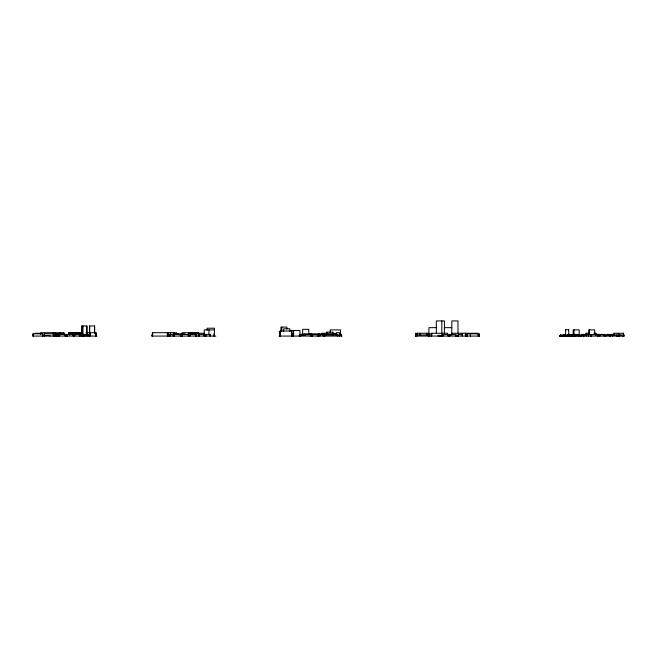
<?xml version="1.0" encoding="UTF-8"?>
<svg xmlns="http://www.w3.org/2000/svg" width="657" height="657" viewBox="0 0 657 657"><rect width="100%" height="100%" fill="white"/><g stroke="black" fill="none" stroke-linecap="round" stroke-linejoin="round"><path stroke-width="0.99" d="M81.969 335.062L81.969 325.979M436.322 327.662L428.922 327.662L428.922 336.072M444.403 327.662L451.794 327.662M565.546 329.715L568.79 329.715M214.469 329.904L204.187 329.904L204.187 336.072M289.441 330.463L299.937 330.463L299.962 336.072M279.233 331.588L280.432 331.588M82.141 332.705L68.492 332.705L68.492 334.388L65.733 334.388M86.059 332.705L96.234 332.705L96.242 336.072M198.529 332.705L182.071 332.705L182.071 334.388M35.199 333.271L40.709 333.271M168.184 333.271L167.88 336.072M174.187 333.271L174.36 335.136M204.45 333.271L188.411 333.271L188.411 335.136M321.667 333.271L326.603 333.271M332.385 333.271L334.503 333.271M340.441 333.271L340.613 335.513M478.041 333.271L451.622 333.271L451.622 335.136M589.14 333.271L586.036 333.271L586.036 335.136M593.854 333.271L595.981 333.271L595.981 335.136M173.308 333.649L178.17 333.649M53.422 333.83L43.962 333.83L43.962 336.072M64.427 333.83L54.63 333.83L54.63 336.072M176.585 333.83L184.987 333.83M214.469 333.83L213.952 333.83L213.952 336.072M291.462 333.83L293.465 333.83M310.03 333.83L303.871 333.83L303.871 335.325M310.203 333.83L318.07 333.83L318.119 336.072M336.959 333.83L325.946 333.83L325.946 335.325M432.24 333.83L429.44 333.83L429.44 336.072M76.631 334.388L88.843 334.388L88.843 336.072M174.532 334.388L169.219 334.388L169.219 336.072M198.701 334.388L210.256 334.388L210.256 336.072M299.502 334.388L304.774 334.388M326.972 334.388L333.132 334.388M339.677 334.388L341.394 334.388L341.451 336.072M568.198 334.388L571.114 334.388M577.971 334.388L574.202 334.388L574.202 336.072M585.518 334.388L581.576 334.388L581.634 336.072M595.406 334.388L602.165 334.388M607.175 334.388L614.344 334.388M59.286 334.553L65.946 334.553L65.946 336.072M174.146 334.47L180.889 334.47L180.889 336.072M188.658 334.47L181.915 334.47L181.915 336.072M305.135 334.684L310.966 334.684M442.514 334.585L455.999 334.585L455.999 336.072M462.241 334.585L458.143 334.585L458.143 336.072M465.115 334.668L467.111 334.668M72.475 334.947L74.775 334.947M79.678 334.947L82.626 334.947L82.626 336.072M204.187 334.947L204.352 336.072M299.592 334.947L303.017 334.947M303.698 334.947L305.628 334.947M318.243 334.947L320.304 334.947M323.293 334.947L341.451 334.947M415.511 334.947L428.233 334.947L428.233 336.072M574.883 334.947L560.478 334.947L560.478 336.072M584.763 334.947L575.746 334.947L575.746 336.072M602.995 334.947L609.54 334.947L609.54 336.072M609.704 334.947L617.087 334.947L617.087 336.072M305.283 335.251L299.231 335.251L299.231 336.072M310.482 335.251L312.625 335.251M317.594 335.251L320.411 335.251M322.809 335.251L324.763 335.251L324.763 336.072M174.59 335.325L173.218 335.325L173.218 336.072M180.117 335.325L180.757 335.325M182.424 335.325L181.521 335.325L181.521 336.072M188.198 335.325L188.838 335.325L188.773 336.072M195.384 335.325L196.755 335.325L196.657 336.072M584.64 335.267L581.19 335.267L581.256 336.072M590.339 335.267L591.785 335.267M597.533 335.267L597.64 336.072M599.11 335.267L599.833 335.267L599.833 336.072M603.298 335.267L606.148 335.267L606.148 336.072M59.795 335.407L55.139 335.513L55.139 336.072M65.051 335.407L67.449 335.407M72.845 335.407L74.89 335.407M79.398 335.407L84.137 335.407L84.137 336.072M293.26 335.513L292.915 336.072M450.3 335.407L448.534 335.407L448.534 336.072M455.342 335.407L458.455 335.407M578.833 335.513L582.11 335.513M605.762 335.513L610.567 335.513L610.567 336.072M32.85 336.072L96.973 336.072M215.857 336.072L151.734 336.072L151.734 335.513M279.044 336.072L342.051 336.072M415.29 336.072L479.413 336.072L479.413 333.83L467.275 333.83L467.275 336.072M559.279 336.072L624.15 336.072M623.895 335.513L623.895 336.072M623.772 334.388L623.698 336.072M623.657 336.072L623.608 333.271L614.008 333.271L614.008 335.136M623.444 333.271L623.444 336.072M622.573 336.072L622.573 334.947L618.804 334.947L618.804 336.072M619.83 334.947L619.83 336.072M619.658 334.947L619.658 336.072M618.294 333.271L618.294 336.072M616.915 334.947L616.915 336.072M614.18 333.271L614.18 335.136M612.62 334.947L612.62 336.072M612.455 334.947L612.455 336.072M609.877 334.947L609.877 336.072M605.048 335.267L605.048 336.072M603.964 336.072L603.964 334.594L599.882 334.594L599.882 336.072M599.627 335.267L599.627 336.072M599.283 335.267L599.315 336.072M599.069 334.388L599.11 336.072M597.755 336.072L597.755 334.594L591.546 334.594L591.546 336.072L591.489 335.267M595.809 333.271L595.809 335.136M594.684 334.306L594.684 329.88L588.697 329.88L588.697 334.306M591.316 335.267L591.316 336.072M591.218 335.267L591.218 336.072M591.004 335.267L591.004 336.072M590.824 336.072L590.766 334.594L584.172 334.594L584.221 336.072M589.551 329.88L589.551 334.306M588.36 334.594L588.36 336.072M586.627 334.594L586.627 336.072M586.208 333.271L586.208 335.136M583.523 335.267L583.556 336.072M581.749 334.947L581.757 336.072M581.33 335.267L581.33 336.072M580.887 335.513L580.887 336.072M580.55 335.513L580.55 336.072M580.377 335.513L580.377 336.072M580.205 335.513L580.205 336.072M579.523 334.947L579.523 336.072M579.343 334.947L579.343 336.072M579.154 336.072L579.154 329.88L573.167 329.88L573.167 335.185M578.144 334.947L578.144 336.072M576.945 334.947L576.945 336.072M575.056 336.072L575.056 335.513L560.306 335.513L560.306 336.072M574.883 334.388L574.883 336.072M574.021 329.88L574.021 335.185M574.029 335.513L574.029 336.072M573.512 335.513L573.512 336.072M572.485 335.513L572.485 336.072M572.14 334.947L572.14 336.072M571.623 334.947L571.623 336.072M571.459 334.947L571.459 336.072M570.769 335.513L570.769 336.072M570.079 335.513L570.079 336.072M569.906 335.513L569.906 336.072M569.742 335.513L569.742 336.072M569.57 335.513L569.57 336.072M568.88 335.513L568.88 336.072M568.683 329.715L568.79 335.16M568.707 335.513L568.707 336.072M567.681 335.513L567.681 336.072M567.336 334.947L567.336 336.072M567.163 334.947L567.163 336.072M566.999 335.513L566.999 336.072M566.819 335.513L566.819 336.072M566.654 335.513L566.654 336.072M566.482 335.513L566.482 336.072M566.309 335.513L566.309 336.072M566.137 335.513L566.137 336.072M565.652 329.715L565.546 335.16M565.209 335.513L565.209 336.072M564.938 334.947L564.938 336.072M564.765 334.947L564.765 336.072M564.084 334.947L564.084 336.072M563.394 334.947L563.394 336.072M563.221 335.513L563.221 336.072M563.049 335.513L563.049 336.072M562.877 335.513L562.877 336.072M562.704 335.513L562.704 336.072M562.359 335.513L562.359 336.072M561.333 335.513L561.333 336.072M560.618 334.947L560.651 336.072M559.452 335.513L559.452 336.072M479.282 334.947L479.282 336.072M479.109 336.072L479.109 335.177L478.937 336.072M478.115 333.83L478.115 336.072M470.371 333.83L470.371 336.072M466.585 333.271L466.585 336.072M466.339 333.83L466.339 335.325M465.821 334.947L465.821 336.072M465.558 333.271L465.558 336.072M462.29 333.271L462.241 336.072M457.986 333.042L457.986 320.928L451.794 320.928L451.794 333.271M458.028 335.407L457.945 336.072M457.666 335.407L457.666 336.072M457.379 335.407L457.379 336.072M456.648 335.407L456.648 336.072M456.393 335.407L456.336 336.072M456.114 335.407L456.114 336.072M449.766 334.585L449.766 336.072M449.618 336.072L449.618 334.947L449.445 336.072M449.035 334.585L448.928 336.072M448.131 334.585L448.131 336.072M447.672 335.136L447.672 333.271L431.501 333.271L431.501 336.072M444.403 333.271L444.403 320.928L436.322 320.928L436.322 333.271M443.04 335.407L443.04 336.072M442.67 336.072L442.646 335.407L438.194 335.407L438.194 336.072M442.276 335.407L442.276 336.072M441.972 335.407L441.972 336.072L441.824 333.271M441.824 320.928L441.824 333.042M441.603 335.407L441.603 336.072M441.405 335.407L441.488 336.072M441.184 335.407L441.184 336.072M441.011 335.407L441.011 336.072M440.929 335.407L440.954 336.072M440.592 335.407L440.592 336.072M440.362 335.407L440.362 336.072M439.968 335.407L439.993 336.072M439.295 335.407L439.295 336.072M438.901 335.407L438.901 336.072M438.646 335.407L438.646 336.072M438.416 335.407L438.416 336.072M431.674 333.271L431.731 336.072M431.156 334.388L431.156 336.072M428.405 336.072L428.405 333.271L415.856 333.271L415.856 336.072M427.034 333.271L427.034 335.136M426.861 333.271L426.861 335.136M419.807 333.271L419.807 335.136M419.634 333.271L419.634 335.136M417.4 333.271L417.4 335.136M417.055 334.947L417.055 336.072M416.029 333.271L416.029 335.136M415.684 334.947L415.684 336.072M415.511 333.83L415.511 336.072M340.441 335.136L340.441 329.904L330.175 329.904L330.175 332.549M339.636 334.947L339.636 336.072M339.513 334.947L339.513 332.705L336.261 332.705L336.261 334.947M339.398 334.947L339.398 336.072M337.419 334.947L337.419 336.072M336.556 333.83L336.556 335.325M333.132 333.83L333.132 335.325M332.959 335.325L332.959 332.146L326.628 332.146L326.628 334.109M326.972 332.146L326.972 334.109M325.264 335.325L325.264 333.83L318.932 333.83L318.932 335.325M324.919 333.83L324.919 335.325M324.657 335.251L324.657 336.072M323.72 333.83L323.72 335.325M323.646 336.072L323.531 334.684L319.696 334.684L319.696 336.072M319.269 333.83L319.269 335.325M319.105 333.83L319.105 335.325M317.692 336.072L317.692 334.684L311.861 334.684L311.861 336.072L311.927 335.251M312.223 335.251L312.223 336.072M312.1 335.251L312.1 336.072M311.434 335.251L311.434 336.072M311.229 333.83L311.229 335.325M311.057 333.83L310.966 336.072M310.654 334.684L310.654 336.072M310.498 334.684L310.498 336.072M308.782 334.15L308.782 329.338L302.614 329.338L302.614 335.111M300.454 335.251L300.454 336.072M299.543 335.251L299.543 336.072M293.605 330.463L293.605 336.072M293.433 330.463L293.433 336.072M293.26 330.463L293.26 336.072M291.889 335.513L291.889 336.072M291.724 336.072L291.724 331.021L280.087 331.021L280.087 336.072M291.552 331.021L291.552 336.072M289.836 331.514L289.836 328.779L283.676 328.779L283.676 331.514M286.912 329.091L286.912 327.096L280.925 327.096L280.925 331.087M281.779 327.096L281.779 331.087M280.252 331.021L280.252 336.072M279.578 331.588L279.578 336.072M214.445 336.072L214.469 328.221L207.103 328.221L207.103 330.184M214.272 334.947L214.272 336.072M210.084 334.388L210.084 336.072M208.983 329.904L208.983 334.306M206.314 334.388L206.314 336.072M205.115 334.388L205.115 336.072M204.943 334.388L204.943 336.072M199.038 336.072L199.038 333.83L188.584 333.83L188.658 336.072M198.874 333.271L198.866 336.072M196.18 335.325L196.18 336.072M196.008 336.072L196.008 334.47L189.996 334.47L189.996 336.072M195.737 335.325L195.737 336.072M195.646 334.47L195.646 336.072M188.419 335.325L188.296 336.072M182.276 335.325L182.276 336.072M182.252 335.325L182.252 336.072M181.587 335.325L181.587 336.072M180.626 335.325L180.757 336.072M180.519 334.47L180.519 336.072M176.421 334.388L176.421 332.705L152.416 332.705L152.416 336.072M174.327 335.325L174.327 336.072M174.187 332.705L174.187 335.136M173.744 335.325L173.744 336.072M173.317 335.325L173.251 336.072M170.59 332.705L170.59 336.072M169.383 334.388L169.383 336.072M168.184 332.705L168.184 336.072M168.044 333.271L168.044 336.072M167.363 332.705L167.363 336.072M152.621 332.705L152.621 336.072M152.252 333.649L152.243 336.072M95.725 332.705L95.733 336.072M94.682 333.042L94.682 325.979L89.524 325.979L89.524 336.072M94.509 325.979L94.509 333.042M90.223 332.705L90.223 336.072M89.697 325.979L89.697 336.072M88.498 336.072L88.498 334.947L87.471 334.947L87.471 336.072M86.946 335.062L86.946 325.979L81.796 325.979L81.796 335.062M86.773 325.979L86.773 335.062M86.092 336.072L86.092 334.947L84.72 334.947L84.72 336.072M84.047 335.407L84.047 336.072M83.62 335.407L83.62 336.072M83.513 335.407L83.513 336.072M83.225 336.072L83.201 335.407L83.111 336.072M82.996 325.979L82.996 335.062M82.831 335.407L82.831 336.072M82.544 335.407L82.544 336.072M81.805 335.407L81.805 336.072M81.271 335.407L81.271 336.072M80.244 335.136L80.244 333.271L69.585 333.271L69.585 335.136M80.023 336.072L80.023 334.553L74.331 334.553L74.331 336.072M79.678 334.553L79.678 336.072M74.233 335.407L74.233 336.072M73.978 335.407L73.978 336.072M73.559 335.407L73.584 336.072M73.067 336.072L73.067 334.553L66.694 334.553L66.718 336.072M68.566 332.705L68.558 334.388M67.088 335.407L67.088 336.072M66.915 335.407L66.948 336.072M66.521 335.407L66.488 336.072M66.382 335.407L66.382 336.072M66.324 335.407L66.3 336.072M65.84 335.407L65.84 336.072M65.528 335.407L65.528 336.072M65.027 334.553L65.027 336.072M63.745 332.705L63.745 334.388M60.132 332.705L60.132 334.388M59.319 335.407L59.319 336.072M58.81 335.407L58.81 336.072M58.416 335.407L58.416 336.072M58.21 335.407L58.21 336.072M58.013 335.407L57.988 336.072M57.373 335.513L57.373 336.072M56.453 335.407L56.453 336.072M56.198 335.407L56.083 336.072L56.026 335.407M55.311 336.072L55.311 334.388L63.91 334.388L63.918 332.705L40.701 332.705L40.701 334.388M54.974 332.705L54.966 336.072M54.802 333.83L54.802 336.072M53.431 332.705L53.422 336.072M53.25 332.705L53.258 336.072M49.981 336.072L49.981 335.513L44.824 335.513L44.824 336.072M44.479 333.83L44.479 336.072M42.59 336.072L42.59 333.83L32.957 333.83L32.973 336.072M42.418 333.83L42.418 336.072M33.129 333.83L33.137 336.072M318.325 336.072L318.325 335.251L318.292 336.072M81.55 336.072L81.55 335.407L81.493 336.072"/></g></svg>
